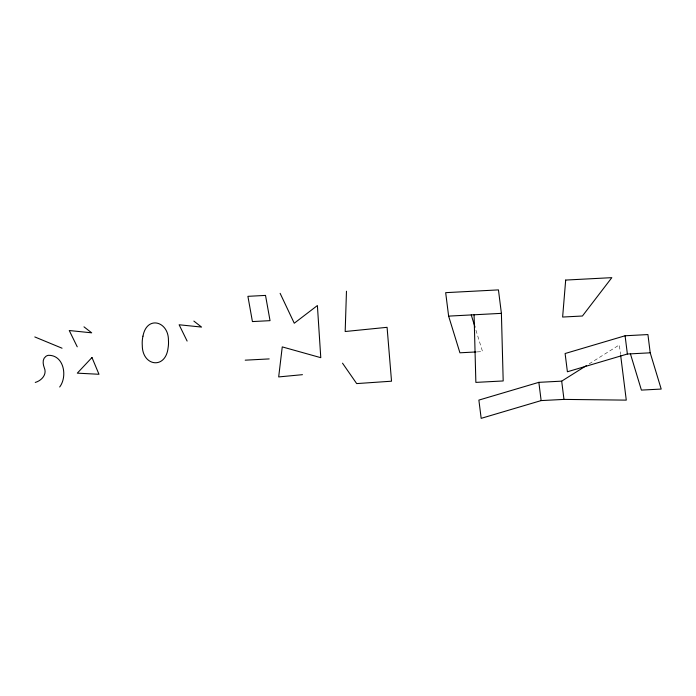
<?xml version="1.0" encoding="UTF-8"?>
<svg xmlns="http://www.w3.org/2000/svg" width="696" height="696" viewBox="0 0 696 696"><rect width="100%" height="100%" fill="white"/><g stroke="black" fill="none" stroke-linecap="round" stroke-linejoin="round"><path stroke-width="0.52" stroke-dasharray="3.48 2.61" d="M589.147 363.886L619.344 344.903L620.545 354.464M477.16 351.898L482.546 351.611L475.951 330.217"/><path stroke-width="1.04" d="M346.469 291.224L345.181 331.514L387.08 327.32L391.526 381.199L356.683 383.592L342.519 363.181M59.682 386.993C67.712 376.432 63.962 354.951 48.381 355.317A6.638 5.977 17.1 0 0 45.814 356.413C42.143 359.049 42.9 364.13 44.283 367.81C47.285 374.5 41.473 380.686 35.261 382.435M620.675 355.525L626.278 400.13L563.977 399.4L541.14 400.591L481.171 418.348L478.874 400.096L538.852 382.339L561.689 381.147L586.397 365.609M650.212 352.82L647.924 334.567L625.086 335.768L565.108 353.525L567.397 371.768L627.374 354.012L650.212 352.82L661.2 389.064L641.408 390.099L630.428 353.855M302.447 374.674L278.678 376.928L282.254 346.895L320.778 357.674L317.393 305.544L294.26 323.231L280.123 293.329M501.398 313.357L498.449 289.893L445.675 292.659L448.624 316.115L501.398 313.357L503.191 380.956L475.864 382.391L474.072 314.783M245.21 360.171L269.195 358.918M476.081 351.95L459.925 352.802L448.624 316.115M34.8 336.942L62.048 348.209M193.853 321.082L201.553 327.077L179.124 324.771L187.111 341.066M83.981 326.842L91.681 332.827L69.252 330.522L77.239 346.817M471.244 314.931L475.011 327.163M625.086 335.768L627.374 354.012M561.689 381.147L563.977 399.4M538.852 382.339L541.14 400.591M565.683 280.07L562.629 317.045L582.422 316.01L611.827 277.652L565.683 280.07M142.967 336.159L142.602 338.03A37.802 34.06 17.1 0 0 142.28 345.433C142.28 366.305 165.648 369.82 168.11 347.748A37.802 34.06 17.1 0 0 168.432 340.344C168.702 321.291 146.847 315.027 142.967 336.159M91.976 357.526L77.299 373.152L98.98 374.274L91.976 357.526M265.524 295.409L247.906 296.331L252.422 321.578L270.039 320.656L265.524 295.409"/></g></svg>
